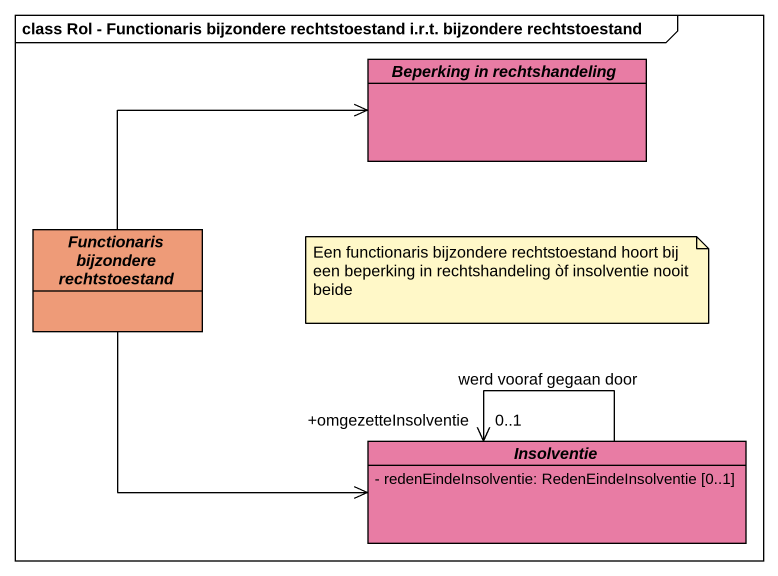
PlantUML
@startuml
mainframe class Rol - Functionaris bijzondere rechtstoestand i.r.t. bijzondere rechtstoestand
hide circle
hide empty members
skinparam classAttributeIconSize 0
abstract class "Beperking in rechtshandeling" as Beperking_in_rechtshandeling #E87CA4
abstract class "Functionaris bijzondere rechtstoestand" as Functionaris_bijzondere #EE9B78
abstract class Insolventie #E87CA4 {
  - redenEindeInsolventie: RedenEindeInsolventie [0..1]
}
Functionaris_bijzondere -right-> Beperking_in_rechtshandeling
Functionaris_bijzondere -right-> Insolventie
Insolventie --> "+omgezetteInsolventie\n0..1" Insolventie : werd vooraf gegaan door
note as N1
  Een functionaris bijzondere rechtstoestand hoort bij een beperking in rechtshandeling òf insolventie nooit beide
end note
@enduml
